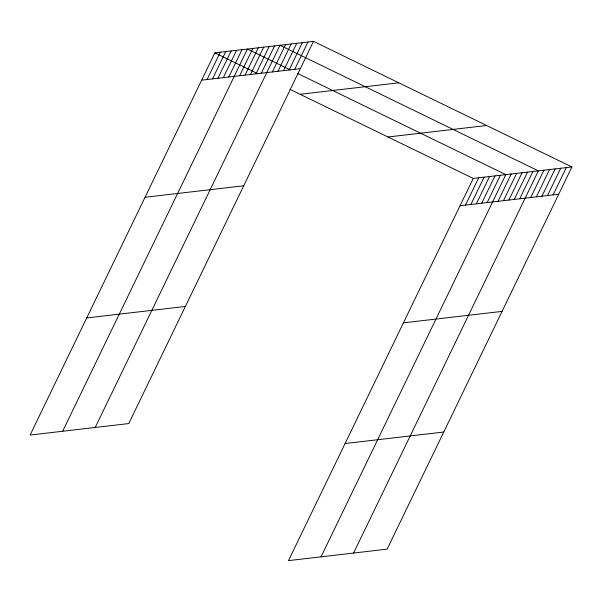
<?xml version="1.0" encoding="UTF-8"?>
<svg xmlns="http://www.w3.org/2000/svg" width="602" height="602" viewBox="0 0 602 602"><rect width="100%" height="100%" fill="white"/><g stroke="black" fill="none" stroke-linecap="round" stroke-linejoin="round"><path stroke-width="0.9" d="M313.522 41.372L214.861 52.848L30.1 435.05L128.76 423.567L313.522 41.372L571.9 166.95L387.139 549.152L288.478 560.628L473.24 178.433L571.9 166.95M207.088 79.524L220.287 52.216M212.514 78.892L225.712 51.584M217.939 78.26L231.138 50.959M223.365 77.628L236.563 50.327M228.798 76.996L241.989 49.695M62.653 431.258L247.422 49.063L290.051 69.779M239.649 75.732L252.848 48.431M245.074 75.099L258.273 47.799M250.5 74.467L263.699 47.167M255.925 73.843L269.124 46.535M261.351 73.211L274.55 45.902M95.214 427.473L279.975 45.27L538.354 170.855L353.592 553.05M272.367 71.924L285.566 44.623M277.958 71.277L291.157 43.976M283.55 70.622L296.748 43.321M289.141 69.975L302.339 42.674M294.732 69.328L307.931 42.02M465.474 205.101L478.673 177.801M470.899 204.469L484.098 177.169M476.325 203.837L489.524 176.536M481.75 203.205L494.949 175.904M487.176 202.573L500.375 175.272M321.039 556.842L505.8 174.64L297.576 73.436M498.027 201.316L511.226 174.008M503.453 200.684L516.651 173.384M508.878 200.052L522.077 172.751M514.304 199.42L527.502 172.119M519.729 198.788L532.928 171.487M530.746 197.509L543.945 170.2M536.337 196.854L549.536 169.553M541.928 196.207L555.127 168.906M547.519 195.552L560.718 168.251M553.11 194.905L566.309 167.604M201.662 80.156L300.323 68.673M300.127 94.288L398.787 82.813M387.974 136.993L486.634 125.509M145.044 197.268L243.705 185.792M460.048 205.733L558.701 194.258M86.718 317.931L185.371 306.456M403.43 322.853L502.083 311.369M345.096 443.516L443.757 432.033M214.861 52.848L257.498 73.572M290.096 89.42L473.24 178.433"/></g></svg>
